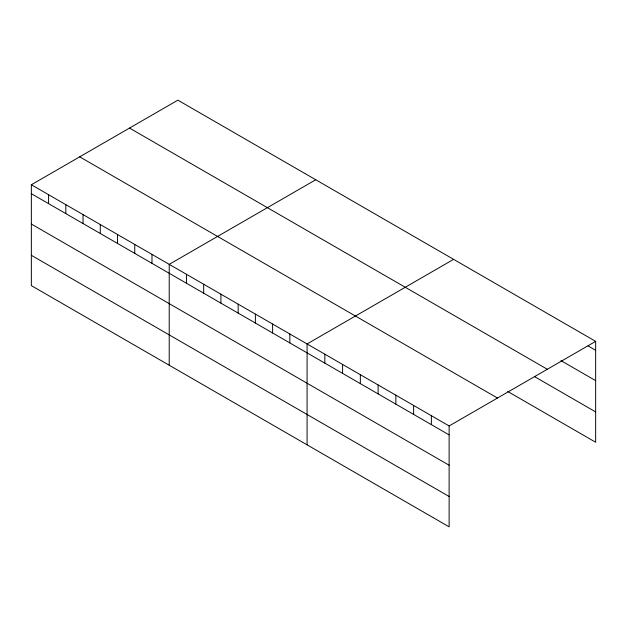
<?xml version="1.0" encoding="UTF-8"?>
<svg xmlns="http://www.w3.org/2000/svg" width="627" height="627" viewBox="0 0 627 627"><rect width="100%" height="100%" fill="white"/><g stroke="black" fill="none" stroke-linecap="round" stroke-linejoin="round"><path stroke-width="0.94" d="M31.35 184.753L449.128 425.952L449.128 526.845L31.35 285.638L31.35 184.753L177.872 100.155L595.65 341.362L595.65 442.247L507.721 391.475M315.742 179.753L169.219 264.351L169.219 365.235M453.603 259.351L307.081 343.949L307.081 444.833M449.128 425.952L595.65 341.362M588.04 345.908L595.65 350.297M560.985 360.627L595.65 380.644M129.523 128.073L547.3 369.272M534.776 376.756L595.65 411.908M79.7 156.836L497.477 398.035M31.35 193.696L449.128 434.895M31.35 224.035L449.128 465.234M31.35 255.299L449.128 496.498M431.368 415.701L431.368 424.644M413.616 405.45L413.616 414.392M395.856 395.198L395.856 404.141M378.105 384.947L378.105 393.889M360.345 374.703L360.345 383.638M342.593 364.452L342.593 373.386M324.841 354.2L324.841 363.135M289.846 333.995L289.846 342.938M272.612 324.049L272.612 332.992M255.385 314.096L255.385 323.038M238.15 304.15L238.15 313.092M220.916 294.196L220.916 303.139M203.681 284.25L203.681 293.193M186.446 274.297L186.446 283.239M151.985 254.397L151.985 263.34M134.75 244.452L134.75 253.394M117.515 234.498L117.515 243.441M100.281 224.552L100.281 233.495M83.046 214.599L83.046 223.541M65.819 204.653L65.819 213.595M48.585 194.707L48.585 203.642"/></g></svg>
